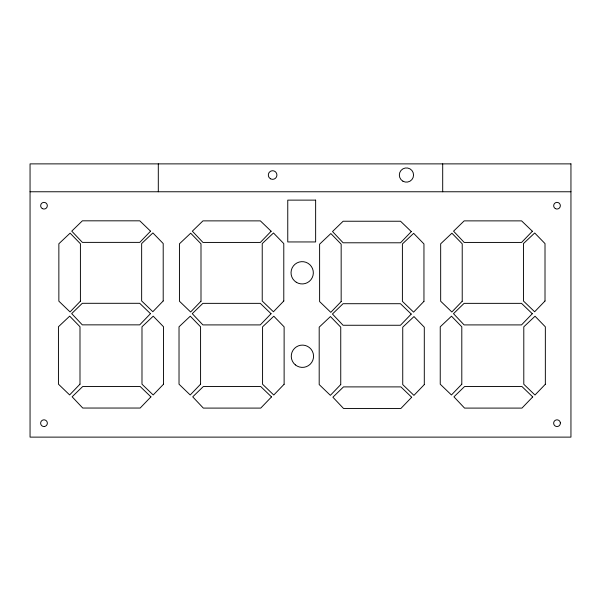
<?xml version="1.0" encoding="UTF-8"?>
<svg xmlns="http://www.w3.org/2000/svg" width="601" height="601" viewBox="0 0 601 601"><rect width="100%" height="100%" fill="white"/><g stroke="black" fill="none" stroke-linecap="round" stroke-linejoin="round"><path stroke-width="0.9" d="M30.05 191.764L570.95 191.764M442.697 163.878L442.697 191.764M158.303 163.878L158.303 191.764M560.335 422.841L560.312 423.72A3.343 3.343 0 0 1 557.345 426.507L556.473 426.477A3.343 3.343 0 0 1 553.671 422.931A3.343 3.343 0 0 1 556.969 419.836A3.343 3.343 0 0 1 560.335 422.841M80.414 301.169L70.047 311.934L58.86 301.169L58.86 243.758L70.107 233.143L80.414 243.758L80.414 301.169M150.558 231.19L139.785 242.383L82.375 242.383L71.759 231.13L82.375 220.822L139.785 220.822L150.558 231.19M79.993 384.152L69.626 394.925L58.44 384.152L58.44 326.749L69.686 316.134L79.993 326.749L79.993 384.152M150.483 313.669L139.71 324.856L82.299 324.856L71.684 313.609L82.299 303.302L139.71 303.302L150.483 313.669M163.202 300.951L152.834 311.716L141.648 300.951L141.648 243.54L152.894 232.925L163.202 243.54L163.202 300.951M200.997 301.221L190.63 311.987L179.444 301.221L179.444 243.811L190.69 233.196L200.997 243.811L200.997 301.221M271.141 231.242L260.368 242.436L202.958 242.436L192.343 231.182L202.958 220.875L260.368 220.875L271.141 231.242M150.926 396.855L140.161 408.041L82.75 408.041L72.135 396.795L82.75 386.488L140.161 386.488L150.926 396.855M163.54 384.197L153.172 394.97L141.986 384.197L141.986 326.786L153.232 316.171L163.54 326.786L163.54 384.197M200.576 384.204L190.209 394.977L179.023 384.204L179.023 326.801L190.269 316.186L200.576 326.801L200.576 384.204M271.066 313.722L260.293 324.908L202.883 324.908L192.267 313.662L202.883 303.355L260.293 303.355L271.066 313.722M283.785 301.003L273.417 311.769L262.231 301.003L262.231 243.593L273.478 232.978L283.785 243.593L283.785 301.003M341.165 301.574L330.798 312.347L319.612 301.574L319.612 244.164L330.858 233.549L341.165 244.164L341.165 301.574M411.309 231.603L400.536 242.789L343.126 242.789L332.511 231.543L343.126 221.236L400.536 221.236L411.309 231.603M271.509 396.908L260.744 408.094L203.333 408.094L192.718 396.848L203.333 386.541L260.744 386.541L271.509 396.908M284.123 384.249L273.763 395.022L262.569 384.249L262.569 326.839L273.816 316.224L284.123 326.839L284.123 384.249M340.744 384.565L330.377 395.33L319.191 384.565L319.191 327.154L330.437 316.539L340.744 327.154L340.744 384.565M411.234 314.075L400.461 325.261L343.051 325.261L332.436 314.015L343.051 303.708L400.461 303.708L411.234 314.075M423.953 301.356L413.586 312.129L402.4 301.356L402.4 243.946L413.646 233.331L423.953 243.946L423.953 301.356M462.222 301.221L451.854 311.987L440.668 301.221L440.668 243.811L451.914 233.196L462.222 243.811L462.222 301.221M532.366 231.242L521.593 242.436L464.182 242.436L453.567 231.182L464.182 220.875L521.593 220.875L532.366 231.242M411.677 397.261L400.912 408.447L343.502 408.447L332.886 397.201L343.502 386.894L400.912 386.894L411.677 397.261M424.298 384.602L413.931 395.375L402.738 384.602L402.738 327.192L413.984 316.577L424.298 327.192L424.298 384.602M461.801 384.204L451.434 394.977L440.24 384.204L440.24 326.801L451.494 316.186L461.801 326.801L461.801 384.204M532.283 313.722L521.518 324.908L464.107 324.908L453.492 313.662L464.107 303.355L521.518 303.355L532.283 313.722M545.009 301.003L534.642 311.769L523.448 301.003L523.448 243.593L534.702 232.978L545.009 243.593L545.009 301.003M532.734 396.908L521.961 408.094L464.558 408.094L453.943 396.848L464.558 386.541L521.961 386.541L532.734 396.908M545.347 384.249L534.98 395.022L523.794 384.249L523.794 326.839L535.04 316.224L545.347 326.839L545.347 384.249M44.587 426.47L43.715 426.515A3.343 3.343 0 0 1 40.695 423.773L40.658 422.901A3.343 3.343 0 0 1 43.978 419.836A3.343 3.343 0 0 1 47.321 422.871A3.343 3.343 0 0 1 44.587 426.47M570.95 163.878L30.05 163.878L30.05 437.122L570.95 437.122L570.95 163.878M315.638 200.125L287.759 200.125L287.759 241.948L315.638 241.948L315.638 200.125M296.285 282.26A11.156 11.156 0 0 0 313.331 273.17A11.156 11.156 0 0 0 296.939 262.953A11.156 11.156 0 0 0 296.285 282.26M295.369 364.897A11.156 11.156 0 0 0 313.421 358.031A11.156 11.156 0 0 0 298.442 345.83A11.156 11.156 0 0 0 295.369 364.897M42.318 208.6A3.343 3.343 0 0 0 47.336 205.7A3.343 3.343 0 0 0 42.318 202.807A3.343 3.343 0 0 0 42.318 208.6M555.339 208.6A3.343 3.343 0 0 0 560.357 205.7A3.343 3.343 0 0 0 555.339 202.807A3.343 3.343 0 0 0 555.339 208.6M270.458 178.775A4.32 4.32 0 0 0 276.941 175.034A4.32 4.32 0 0 0 270.458 171.293A4.32 4.32 0 0 0 270.458 178.775M402.895 181.194A7.107 7.107 0 0 0 413.556 175.034A7.107 7.107 0 0 0 402.895 168.873A7.107 7.107 0 0 0 402.895 181.194"/></g></svg>
